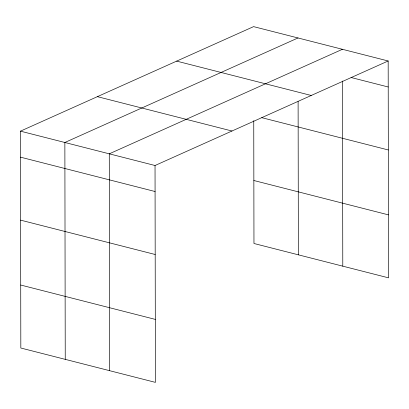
<?xml version="1.0" encoding="UTF-8"?>
<svg xmlns="http://www.w3.org/2000/svg" width="409" height="409" viewBox="0 0 409 409"><rect width="100%" height="100%" fill="white"/><g stroke="black" fill="none" stroke-linecap="round" stroke-linejoin="round"><path stroke-width="0.61" d="M388.172 60.977L155.037 165.507L155.415 382.374L20.828 348.023L20.45 131.156L253.585 26.626L388.172 60.977L388.55 277.844L253.963 243.493L253.749 120.706M297.997 37.96L64.862 142.49L65.241 359.358M342.41 49.3L109.28 153.825L109.658 370.697M351.116 77.516L388.218 86.989M176.652 61.12L311.239 95.471M261.76 117.664L388.325 149.97M97.383 96.657L231.969 131.013M253.851 180.507L388.438 214.863M20.45 131.156L155.037 165.507M20.496 157.163L155.083 191.519M20.603 220.144L155.19 254.5M20.721 285.037L155.308 319.393M342.466 81.033L342.788 266.167M298.11 101.504L298.376 254.827"/></g></svg>
